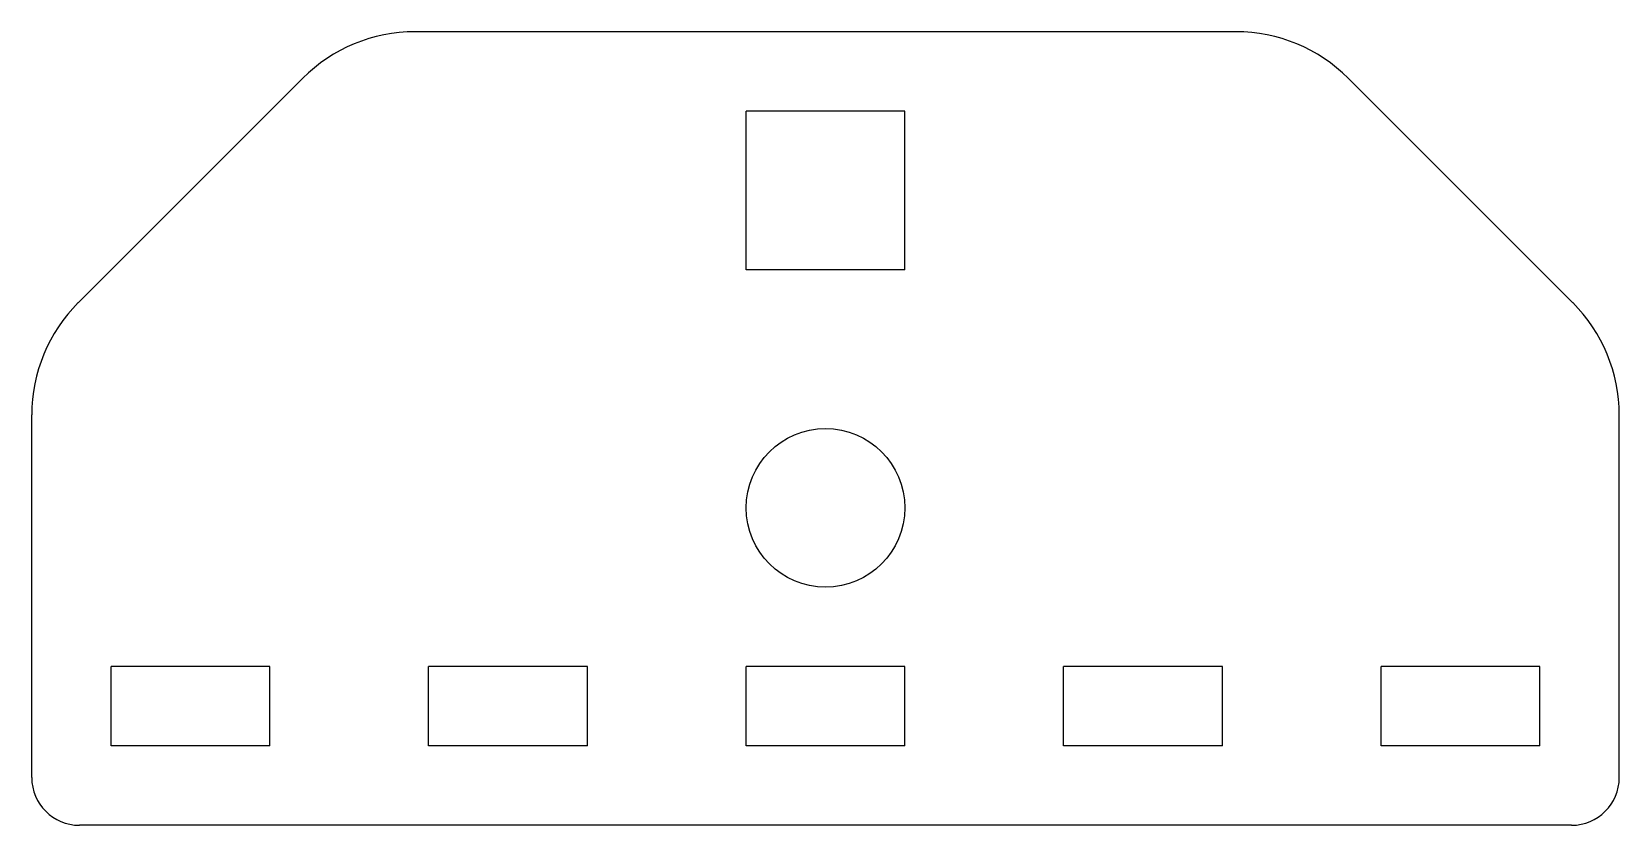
# Model space of a CAD drawing. Header units: millimetres. Extents: x -25 to 25, y -12.5 to 12.5.
import ezdxf

# ---------------------------------------------------------------- set-up
doc = ezdxf.new("R2010")
doc.units = ezdxf.units.MM

msp = doc.modelspace()

# ---------------------------------------------------------------- linework, layer by layer
at = {"color": 7, "linetype": 'Continuous', "lineweight": 25}
for p, q in [((12.929, 12.5), (-12.929, 12.5)), ((-16.464, 11.036), (-23.536, 3.964)), ((23.536, 3.964), (16.464, 11.036)), ((2.5, 10), (-2.5, 10)), ((-2.5, 5), (-2.5, 10)), ((2.5, 5), (2.5, 10)), ((2.5, 5), (-2.5, 5)), ((-25, -11), (-25, 0.429)), ((25, -11), (25, 0.429)), ((-17.5, -7.5), (-22.5, -7.5)), ((-22.5, -10), (-22.5, -7.5)), ((-17.5, -10), (-17.5, -7.5)), ((-7.5, -7.5), (-12.5, -7.5)), ((-12.5, -10), (-12.5, -7.5)), ((-7.5, -10), (-7.5, -7.5)), ((2.5, -7.5), (-2.5, -7.5)), ((-2.5, -10), (-2.5, -7.5)), ((2.5, -10), (2.5, -7.5)), ((12.5, -7.5), (7.5, -7.5)), ((7.5, -10), (7.5, -7.5)), ((12.5, -10), (12.5, -7.5)), ((22.5, -7.5), (17.5, -7.5)), ((17.5, -10), (17.5, -7.5)), ((22.5, -10), (22.5, -7.5)), ((-17.5, -10), (-22.5, -10)), ((-7.5, -10), (-12.5, -10)), ((2.5, -10), (-2.5, -10)), ((12.5, -10), (7.5, -10)), ((22.5, -10), (17.5, -10)), ((23.5, -12.5), (-23.5, -12.5))]:
    msp.add_line(p, q, dxfattribs=at)
msp.add_circle((0, -2.5), 2.5, dxfattribs=at)
for centre, radius, start, end in [((-12.929, 7.5), 5, 90, 135), ((12.929, 7.5), 5, 45, 90), ((-20, 0.429), 5, 135, 180), ((20, 0.429), 5, 0, 45), ((-23.5, -11), 1.5, 180, 270), ((23.5, -11), 1.5, 270, 0)]:
    msp.add_arc(centre, radius, start, end, dxfattribs=at)

doc.saveas('drawing.dxf')
